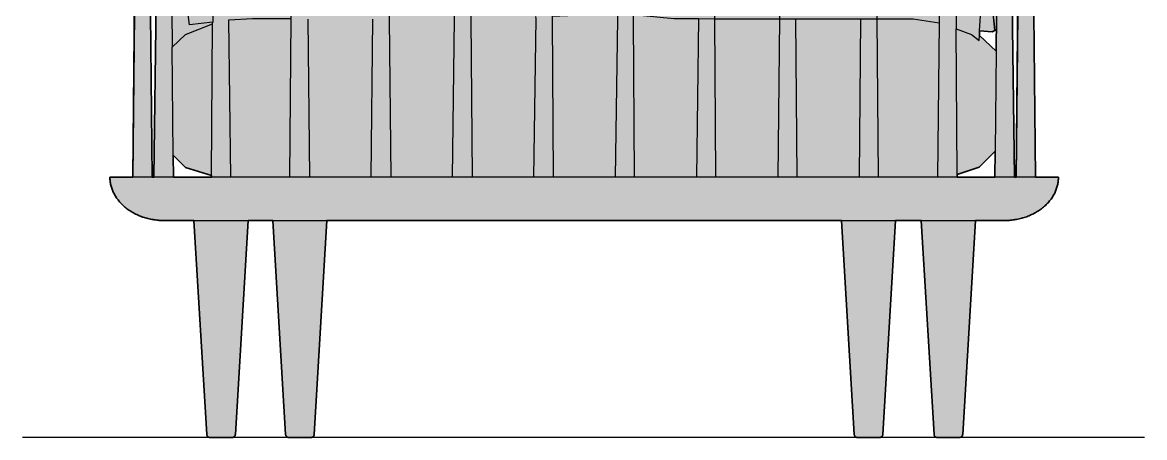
# Model space of a CAD drawing. Header units: millimetres. Extents: x 0 to 2215, y -1124 to 763.
# Drawn here: x 0 to 1032, y -1119 to -738 of the extents above; entities that cross this region are included whole.
import ezdxf

# ---------------------------------------------------------------- set-up
doc = ezdxf.new("R2010")
doc.units = ezdxf.units.MM
doc.layers.add('Blocks', color=7, linetype='Continuous')
doc.layers.add('Blocks$Fill', color=7, linetype='Continuous', true_color=0xffffff)
for name, color, linetype, lineweight, true_color in [('Blocks$Inner', 7, 'Continuous', 25, 0x007f00), ('Blocks$Outline', 7, 'Continuous', 35, 0xff3f3f), ('Groud', 7, 'Continuous', 25, 0x243775)]:
    doc.layers.add(name, color=color, linetype=linetype, lineweight=lineweight, true_color=true_color)

# ---------------------------------------------------------------- blocks, each defined once
blk = doc.blocks.new('Fly SC1 Sofa Back')
at = {"layer": 'Blocks$Fill'}
h = blk.add_hatch(color=256, dxfattribs=at)
h.paths.add_polyline_path([(877.1, 721.1), (876.2, 747.6), (847, 747.6), (816.9, 745.8), (753.5, 728.2), (698.2, 739.4), (617.1, 747.9), (541.3, 740.9), (516.3, 744.1), (460.7, 743.3), (440.5, 739.5), (418.1, 730.6), (396, 739.8), (372.6, 740.2), (334.9, 741.1), (276.6, 747.6), (222.8, 759.9), (162.1, 762.8), (161.2, 734.6), (172.8, 712.3), (176, 668.4), (170.3, 670.2), (150.6, 671.2), (130.6, 670.4), (130.1, 649.4), (134.8, 636.9), (134.5, 636.6), (131, 633.8), (128, 631.2), (125.2, 628.6), (122.6, 626), (120.1, 623.4), (117.9, 620.8), (115.7, 618.2), (113.8, 615.6), (111.9, 613.1), (110.3, 610.6), (108.7, 608.1), (107.3, 605.6), (106, 603.2), (104.9, 600.8), (103.7, 598.3), (102.7, 595.9), (101.8, 593.5), (101, 591), (100.3, 588.6), (99.7, 586.1), (99.2, 583.8), (98.7, 581.7), (98.4, 579.5), (98.2, 577.5), (98, 575.7), (97.9, 573.9), (97.9, 572.4), (97.9, 571.4), (97.9, 570.7), (97.9, 570.7), (97.9, 570.7), (97.9, 570.6), (97.9, 550.7), (98, 549.9), (98, 549.1), (98.2, 548.3), (98.3, 547.6), (98.6, 546.8), (98.8, 546.1), (99.1, 545.4), (99.5, 544.7), (99.9, 544), (100.3, 543.3), (100.8, 542.7), (101.3, 542.1), (101.9, 541.6), (102.5, 541.1), (103.1, 540.6), (103.7, 540.1), (104.4, 539.7), (104.5, 539.7), (101.4, 239.2), (80.5, 239.2), (80.5, 239.2), (80.5, 238.3), (80.5, 237.5), (80.6, 236.6), (80.7, 235.6), (80.8, 234.7), (80.9, 233.8), (81.1, 232.9), (81.3, 232), (81.5, 231), (81.8, 230.1), (82.1, 229.2), (82.4, 228.3), (82.8, 227.3), (83.1, 226.4), (83.5, 225.5), (84, 224.6), (84.5, 223.6), (85, 222.7), (85.5, 221.8), (86.1, 220.9), (86.6, 220), (87.3, 219.1), (87.9, 218.3), (88.6, 217.4), (89.3, 216.6), (90.1, 215.7), (90.8, 214.9), (92.5, 213.3), (93.3, 212.5), (94.2, 211.8), (95.1, 211), (96, 210.3), (96.9, 209.6), (97.9, 208.9), (98.9, 208.3), (99.9, 207.6), (100.9, 207), (102, 206.4), (103, 205.9), (104.1, 205.3), (105.2, 204.8), (106.3, 204.3), (107.4, 203.8), (108.6, 203.4), (109.7, 202.9), (110.8, 202.5), (112, 202.2), (113.1, 201.8), (114.3, 201.5), (115.4, 201.2), (116.6, 200.9), (117.8, 200.7), (118.9, 200.4), (120.1, 200.2), (121.2, 200), (122.4, 199.9), (123.6, 199.7), (124.7, 199.6), (125.8, 199.5), (127, 199.5), (128.1, 199.4), (129.2, 199.4), (130.3, 199.4), (157.7, 199.4), (169.5, 2.7), (169.5, 2.6), (169.5, 2.5), (169.6, 2.4), (169.6, 2.3), (169.6, 2.2), (169.6, 2.1), (169.7, 2), (169.7, 1.9), (169.7, 1.8), (169.8, 1.7), (169.8, 1.6), (169.9, 1.5), (169.9, 1.4), (170, 1.3), (170, 1.2), (170.1, 1.2), (170.2, 1.1), (170.2, 1), (170.3, 0.9), (170.4, 0.9), (170.5, 0.8), (170.5, 0.7), (170.6, 0.6), (170.7, 0.6), (170.8, 0.5), (170.9, 0.5), (170.9, 0.4), (171, 0.4), (171.1, 0.3), (171.2, 0.3), (171.3, 0.2), (171.4, 0.2), (171.5, 0.2), (171.6, 0.1), (171.7, 0.1), (171.8, 0.1), (171.9, 0), (172, 0), (172.1, 0), (172.2, 0), (172.3, 0), (172.4, 0), (172.5, 0), (172.6, 0), (172.7, 0), (182.6, 0), (190.9, 0), (192.5, 0), (192.6, 0), (192.7, 0), (192.8, 0), (192.9, 0), (193, 0), (193.1, 0), (193.2, 0), (193.3, 0), (193.4, 0.1), (193.5, 0.1), (193.6, 0.1), (193.7, 0.2), (193.8, 0.2), (193.9, 0.2), (194, 0.3), (194.1, 0.3), (194.2, 0.4), (194.3, 0.4), (194.4, 0.5), (194.5, 0.5), (194.6, 0.6), (194.6, 0.6), (194.7, 0.7), (194.8, 0.8), (194.9, 0.9), (194.9, 0.9), (195, 1), (195.1, 1.1), (195.1, 1.2), (195.2, 1.2), (195.3, 1.3), (195.3, 1.4), (195.4, 1.5), (195.4, 1.6), (195.5, 1.7), (195.5, 1.8), (195.5, 1.9), (195.6, 2), (195.6, 2.1), (195.6, 2.2), (195.7, 2.3), (195.7, 2.4), (195.7, 2.5), (195.7, 2.6), (195.7, 2.7), (195.7, 2.8), (195.8, 2.9), (207.5, 199.4), (230.2, 199.4), (242, 2.8), (242, 2.7), (242, 2.6), (242, 2.5), (242, 2.4), (242.1, 2.3), (242.1, 2.2), (242.1, 2.1), (242.2, 2), (242.2, 1.9), (242.2, 1.8), (242.3, 1.7), (242.3, 1.6), (242.4, 1.5), (242.4, 1.4), (242.5, 1.3), (242.5, 1.2), (242.6, 1.2), (242.7, 1.1), (242.7, 1), (242.8, 0.9), (242.9, 0.9), (242.9, 0.8), (243, 0.7), (243.1, 0.6), (243.2, 0.6), (243.3, 0.5), (243.4, 0.5), (243.4, 0.4), (243.5, 0.4), (243.6, 0.3), (243.7, 0.3), (243.8, 0.2), (243.9, 0.2), (244, 0.2), (244.1, 0.1), (244.2, 0.1), (244.3, 0.1), (244.4, 0), (244.5, 0), (244.6, 0), (244.7, 0), (244.8, 0), (244.9, 0), (245, 0), (245.1, 0), (245.2, 0), (255.1, 0), (263.4, 0), (265, 0), (265.1, 0), (265.2, 0), (265.3, 0), (265.4, 0), (265.5, 0), (265.6, 0), (265.7, 0), (265.8, 0), (265.9, 0.1), (266, 0.1), (266.1, 0.1), (266.2, 0.2), (266.3, 0.2), (266.4, 0.2), (266.5, 0.3), (266.6, 0.3), (266.7, 0.4), (266.8, 0.4), (266.9, 0.5), (267, 0.5), (267, 0.6), (267.1, 0.6), (267.2, 0.7), (267.3, 0.8), (267.4, 0.9), (267.4, 0.9), (267.5, 1), (267.6, 1.1), (267.6, 1.2), (267.7, 1.2), (267.8, 1.3), (267.8, 1.4), (267.9, 1.5), (267.9, 1.6), (268, 1.7), (268, 1.8), (268, 1.9), (268.1, 2), (268.1, 2.1), (268.1, 2.2), (268.2, 2.3), (268.2, 2.4), (268.2, 2.5), (268.2, 2.6), (268.2, 2.7), (268.2, 2.8), (280, 199.4), (753, 199.4), (764.8, 2.7), (764.8, 2.6), (764.8, 2.5), (764.8, 2.4), (764.9, 2.3), (764.9, 2.2), (764.9, 2.1), (764.9, 2), (765, 1.9), (765, 1.8), (765.1, 1.7), (765.1, 1.6), (765.2, 1.5), (765.2, 1.4), (765.3, 1.3), (765.3, 1.2), (765.4, 1.2), (765.5, 1.1), (765.5, 1), (765.6, 0.9), (765.7, 0.9), (765.7, 0.8), (765.8, 0.7), (765.9, 0.6), (766, 0.6), (766.1, 0.5), (766.1, 0.5), (766.2, 0.4), (766.3, 0.4), (766.4, 0.3), (766.5, 0.3), (766.6, 0.2), (766.7, 0.2), (766.8, 0.2), (766.9, 0.1), (767, 0.1), (767.1, 0.1), (767.2, 0), (767.3, 0), (767.4, 0), (767.5, 0), (767.6, 0), (767.7, 0), (767.8, 0), (767.9, 0), (768, 0), (777.9, 0), (786.2, 0), (787.8, 0), (787.9, 0), (788, 0), (788.1, 0), (788.2, 0), (788.3, 0), (788.4, 0), (788.5, 0), (788.6, 0), (788.7, 0.1), (788.8, 0.1), (788.9, 0.1), (789, 0.2), (789.1, 0.2), (789.2, 0.2), (789.3, 0.3), (789.4, 0.3), (789.5, 0.4), (789.6, 0.4), (789.7, 0.5), (789.8, 0.5), (789.8, 0.6), (789.9, 0.6), (790, 0.7), (790.1, 0.8), (790.2, 0.9), (790.2, 0.9), (790.3, 1), (790.4, 1.1), (790.4, 1.2), (790.5, 1.2), (790.5, 1.3), (790.6, 1.4), (790.7, 1.5), (790.7, 1.6), (790.7, 1.7), (790.8, 1.8), (790.8, 1.9), (790.9, 2), (790.9, 2.1), (790.9, 2.2), (791, 2.3), (791, 2.4), (791, 2.5), (791, 2.6), (791, 2.7), (791, 2.8), (802.8, 199.4), (826.4, 199.4), (838.2, 2.7), (838.2, 2.6), (838.2, 2.5), (838.3, 2.4), (838.3, 2.3), (838.3, 2.2), (838.3, 2.1), (838.4, 2), (838.4, 1.9), (838.4, 1.8), (838.5, 1.7), (838.5, 1.6), (838.6, 1.5), (838.6, 1.4), (838.7, 1.3), (838.7, 1.2), (838.8, 1.2), (838.9, 1.1), (838.9, 1), (839, 0.9), (839.1, 0.9), (839.2, 0.8), (839.2, 0.7), (839.3, 0.6), (839.4, 0.6), (839.5, 0.5), (839.6, 0.5), (839.6, 0.4), (839.7, 0.4), (839.8, 0.3), (839.9, 0.3), (840, 0.2), (840.1, 0.2), (840.2, 0.2), (840.3, 0.1), (840.4, 0.1), (840.5, 0.1), (840.6, 0), (840.7, 0), (840.8, 0), (840.9, 0), (841, 0), (841.1, 0), (841.2, 0), (841.3, 0), (841.4, 0), (843.1, 0), (859.6, 0), (861.2, 0), (861.3, 0), (861.4, 0), (861.5, 0), (861.6, 0), (861.7, 0), (861.8, 0), (861.9, 0), (862, 0), (862.1, 0.1), (862.2, 0.1), (862.3, 0.1), (862.4, 0.2), (862.5, 0.2), (862.6, 0.2), (862.7, 0.3), (862.8, 0.3), (862.9, 0.4), (863, 0.4), (863.1, 0.5), (863.2, 0.5), (863.3, 0.6), (863.3, 0.6), (863.4, 0.7), (863.5, 0.8), (863.6, 0.9), (863.6, 0.9), (863.7, 1), (863.8, 1.1), (863.8, 1.2), (863.9, 1.2), (864, 1.3), (864, 1.4), (864.1, 1.5), (864.1, 1.6), (864.2, 1.7), (864.2, 1.8), (864.2, 1.9), (864.3, 2), (864.3, 2.1), (864.3, 2.2), (864.4, 2.3), (864.4, 2.4), (864.4, 2.5), (864.4, 2.6), (864.4, 2.7), (864.4, 2.8), (864.5, 2.9), (876.2, 199.4), (904.9, 199.4), (906.1, 199.5), (907.2, 199.5), (908.3, 199.6), (909.5, 199.7), (910.6, 199.9), (911.8, 200), (912.9, 200.2), (914.1, 200.4), (915.3, 200.7), (916.4, 200.9), (917.6, 201.2), (918.8, 201.5), (919.9, 201.8), (921.1, 202.2), (922.2, 202.5), (923.4, 202.9), (924.5, 203.4), (925.6, 203.8), (926.7, 204.3), (927.8, 204.8), (928.9, 205.3), (930, 205.9), (931.1, 206.4), (932.1, 207), (933.1, 207.6), (934.1, 208.3), (935.1, 208.9), (936.1, 209.6), (937, 210.3), (938, 211), (938.9, 211.8), (939.7, 212.5), (940.6, 213.3), (941.4, 214.1), (942.2, 214.9), (943, 215.7), (943.7, 216.6), (944.4, 217.4), (945.1, 218.3), (945.8, 219.1), (946.4, 220), (947, 220.9), (947.5, 221.8), (948.1, 222.7), (948.6, 223.6), (949.1, 224.6), (949.5, 225.5), (949.9, 226.4), (950.3, 227.3), (950.6, 228.3), (950.9, 229.2), (951.2, 230.1), (951.5, 231), (951.7, 232), (951.9, 232.9), (952.1, 233.8), (952.2, 234.7), (952.4, 235.6), (952.4, 236.6), (952.5, 237.5), (952.5, 238.3), (952.6, 239.2), (931.6, 239.2), (928.5, 539.7), (928.6, 539.7), (929.3, 540.1), (930, 540.6), (930.6, 541.1), (931.2, 541.6), (931.7, 542.1), (932.2, 542.7), (932.7, 543.3), (933.1, 544), (933.5, 544.7), (933.9, 545.4), (934.2, 546.1), (934.5, 546.8), (934.7, 547.6), (934.9, 548.3), (935, 549.1), (935.1, 549.9), (935.1, 550.7), (935.1, 570.6), (935.1, 571), (935.1, 571.7), (935.1, 572.9), (935.1, 574.4), (935, 576.1), (934.8, 577.8), (934.6, 580), (934.2, 582.1), (933.8, 584.3), (933.2, 586.7), (932.6, 589.1), (931.9, 591.4), (931.1, 593.9), (930.2, 596.3), (929.1, 598.7), (928, 601.3), (926.7, 603.9), (925.4, 606.3), (923.9, 608.8), (922.3, 611.3), (920.6, 613.8), (918.8, 616.3), (916.7, 618.9), (914.6, 621.5), (912.2, 624.1), (909.7, 626.7), (907.1, 629.3), (904.2, 631.9), (901.2, 634.5), (897.9, 637.1), (894.5, 639.7), (890.9, 642.2), (886.6, 644.9), (882.2, 647.6), (877.5, 650.2), (872, 653), (866.3, 655.7), (860.2, 658.4), (857.7, 659.4), (866.2, 696.6), (873.6, 713.9), (876.1, 719.4), (876.5, 720.2), (876.8, 720.8), (876.9, 720.9), (877, 721), (877, 721), (877, 721.1), (877, 721.1), (877, 721.1), (877.1, 721.1), (877.1, 721.1), (877.1, 721.1), (877.1, 721.1), (877.1, 721.1), (877.1, 721.1), (877.1, 721.1), (877.1, 721.1), (877.1, 721.1), (877.1, 721.1), (877.1, 721.1), (877.1, 721.1), (877.1, 721.1), (877.1, 721.1), (877.1, 721.1), (877.1, 721.1), (877.1, 721.1), (877.1, 721.1), (877.1, 721.1), (877.1, 721.1), (877.1, 721.1), (877.1, 721.1), (877.1, 721.1), (877.1, 721.1), (877.1, 721.1), (877.1, 721.1), (877.1, 721.1), (877.1, 721.1), (877.1, 721.1), (877.1, 721.1), (877.1, 721.1), (877.1, 721.1), (877.1, 721.1), (877.1, 721.1), (877.1, 721.1), (877.1, 721.1), (877.1, 721.1), (877.1, 721.1), (877.1, 721.1), (877.1, 721.1), (877.1, 721.1), (877.1, 721.1), (877.1, 721.1), (877.1, 721.1), (877.1, 721.1), (877.1, 721.1), (877.1, 721.1), (877.1, 721.1), (877.1, 721.1), (877.1, 721.1), (877.1, 721.1), (877.1, 721.1), (877.1, 721.1), (877.1, 721.1)], flags=0)
h.paths.add_polyline_path([(894.2, 239.2), (859.3, 239.2), (859.5, 241.6), (879.7, 248.4), (894.4, 263.2)], flags=0)
h.paths.add_polyline_path([(910.2, 550.7), (910.2, 550.7), (910.2, 550.7), (910.2, 549.9), (910.3, 549.1), (910.4, 548.3), (910.6, 547.6), (910.8, 546.8), (911, 546.1), (911.4, 545.4), (911.7, 544.7), (912.1, 544), (912.6, 543.3), (913, 542.7), (913.5, 542.1), (914.1, 541.6), (914.7, 541.1), (915.3, 540.6), (916, 540.1), (916.6, 539.7), (916.7, 539.7), (913.7, 239.2), (912.2, 239.2), (908, 560.6), (908.5, 559.2), (909, 557.6), (909.3, 556.3), (909.6, 555.1), (909.8, 554), (910, 553), (910.1, 552.1), (910.1, 551.4), (910.2, 551), (910.2, 550.8), (910.2, 550.7), (910.2, 550.7), (910.2, 550.7)], flags=0)
h.paths.add_polyline_path([(857.3, 530), (856.1, 609.7), (861.5, 607.1), (866.2, 604.5), (870.3, 602.1), (874.1, 599.7), (877.6, 597.3), (881, 594.9), (883.8, 592.7), (886.4, 590.5), (888.8, 588.4), (891.1, 586.2), (893.2, 584), (895.1, 581.9), (896.9, 579.8), (897.3, 579.4), (897.4, 579.2), (895.2, 355), (880.1, 369.5), (880, 373.6), (891.7, 372.7), (894.1, 374), (892.3, 392.5), (888.5, 406.4), (875.7, 435.2), (863.8, 498.8), (858.5, 527.1)], flags=0)
h.paths.add_polyline_path([(116.3, 539.7), (116.4, 539.7), (117.1, 540.1), (117.7, 540.6), (118.3, 541.1), (118.9, 541.6), (119.5, 542.1), (120, 542.7), (120.5, 543.3), (120.9, 544), (121.3, 544.7), (121.7, 545.4), (122, 546.1), (122.3, 546.8), (122.5, 547.6), (122.6, 548.3), (122.8, 549.1), (122.8, 549.9), (122.9, 550.7), (122.9, 550.7), (122.9, 550.7), (122.9, 550.7), (122.9, 550.7), (122.9, 551.1), (122.9, 551.6), (123, 552.3), (123.1, 553.4), (123.3, 554.5), (123.6, 555.7), (123.9, 557.1), (124.3, 558.5), (124.8, 560), (124.9, 560.4), (125, 560.6), (120.9, 239.2), (119.4, 239.2)], flags=0)
h.paths.add_polyline_path([(140.5, 584.7), (140.8, 583), (148.8, 565.2), (145.7, 553.2), (146.4, 514.9), (141.8, 439.2), (137.2, 425.8), (135.7, 579.3), (135.9, 579.6), (136.1, 579.8), (137.9, 581.9), (139.8, 584), (140.2, 584.5)], flags=0)
h.paths.add_polyline_path([(138.5, 259.5), (149.8, 248.2), (173.9, 240.9), (173.7, 239.2), (138.8, 239.2)], flags=0)
at = {"layer": 'Blocks$Inner'}
for p, q in [((845.2, 614.5), (843, 381)), ((101.4, 239.2), (104.5, 539.7)), ((119.4, 239.2), (116.3, 539.7)), ((913.7, 239.2), (916.7, 539.7)), ((931.6, 239.2), (928.5, 539.7)), ((245.9, 239.2), (247, 385)), ((262.3, 384.5), (263.9, 239.2)), ((173.9, 240.9), (174.8, 380.1)), ((859.5, 241.6), (858.6, 375.6)), ((138.8, 239.2), (138.5, 259.5)), ((894.2, 239.2), (894.4, 263.2))]:
    blk.add_line(p, q, dxfattribs=at)
for points in [[(320.7, 239.2), (322.3, 384.5)], [(712.3, 239.2), (711.2, 384.8)], [(621.6, 384.9), (619.7, 239.2)], [(191.7, 239.2), (189.9, 383.7), (211.6, 385), (247, 385), (248.9, 630.7)], [(335.6, 637.9), (337.1, 384.8), (338.6, 239.2)], [(395.4, 239.2), (397.4, 384.7), (398.4, 637.9)], [(410.4, 637.9), (412.2, 384.8), (413.4, 239.2)], [(485.1, 637.9), (487.1, 387.1), (516, 388.3), (530.3, 394.4), (541.3, 396.8), (547.3, 395.1), (547, 384.7), (544.9, 239.2)], [(559.9, 637.9), (561.8, 390), (567.8, 388.1), (598.9, 384.9), (621.6, 384.9), (636.6, 384.8), (696.2, 384.8), (711.2, 384.8), (770.4, 384.8), (786, 384.8), (819, 384.7), (843, 381), (841.4, 239.2)], [(637.6, 239.2), (636.6, 384.8), (634.6, 637.9)], [(697.4, 637.9), (696.2, 384.8), (694.4, 239.2)], [(770.4, 384.8), (769.2, 239.2)], [(787.1, 239.2), (786, 384.8), (784.1, 630.7)], [(175.6, 471.1), (175, 381.6), (153.6, 379.3), (150.7, 400.8), (160.1, 419.1), (171.5, 453.7), (175.6, 471.1), (176.9, 609.7)], [(856.1, 609.7), (857.3, 530), (858.5, 527.1), (863.8, 498.8), (875.7, 435.2), (888.5, 406.4), (892.3, 392.5), (894.1, 374), (891.7, 372.7), (880, 373.6), (881.2, 392.2), (876.7, 412.2), (859.7, 450.7), (857.8, 472), (857.3, 530)], [(120.9, 239.2), (125, 560.6), (124.2, 585.1), (124.8, 586.8), (125.5, 588), (126.8, 589.1), (128.3, 589.8), (130.1, 590.3), (131.8, 590.7), (133.9, 590.5), (135.3, 589.7), (135.7, 579.3), (137.2, 425.8), (137.6, 358.6)], [(895.2, 355), (897.4, 579.2), (897.6, 585), (898.6, 585.8), (900.1, 586.4), (902, 586.2), (904, 585.4), (905.7, 584.5), (907.2, 583.8), (908.4, 582.8), (908, 560.6), (912.2, 239.2)], [(857.8, 472), (858.6, 375.6), (872.7, 370.2), (879.8, 364.8), (880.1, 369.5), (880, 373.6)], [(470.2, 239.2), (472.2, 384.8), (472, 386.9)], [(487.1, 387.1), (487.1, 384.8), (488.1, 239.2)], [(562.9, 239.2), (561.8, 385), (561.8, 390)], [(173.7, 239.2), (173.9, 240.9), (149.8, 248.2), (138.5, 259.5), (137.6, 358.6), (149.9, 370.4), (174.8, 380.1), (175, 381.6)], [(880.1, 369.5), (895.2, 355), (894.4, 263.2), (879.7, 248.4), (859.5, 241.6), (859.3, 239.2)], [(516.5, 239.2), (80.5, 239.2), (80.5, 238.3), (80.5, 237.5), (80.6, 236.6), (80.7, 235.6), (80.8, 234.7), (80.9, 233.8), (81.1, 232.9), (81.3, 232), (81.5, 231), (81.8, 230.1), (82.1, 229.2), (82.4, 228.3), (82.8, 227.3), (83.1, 226.4), (83.5, 225.5), (84, 224.6), (84.5, 223.6), (85, 222.7), (85.5, 221.8), (86.1, 220.9), (86.6, 220), (87.3, 219.1), (87.9, 218.3), (88.6, 217.4), (89.3, 216.6), (90.1, 215.7), (90.8, 214.9), (91.6, 214.1), (92.5, 213.3), (93.3, 212.5), (94.2, 211.8), (95.1, 211), (96, 210.3), (96.9, 209.6), (97.9, 208.9), (98.9, 208.3), (99.9, 207.6), (100.9, 207), (102, 206.4), (103, 205.9), (104.1, 205.3), (105.2, 204.8), (106.3, 204.3), (107.4, 203.8), (108.6, 203.4), (109.7, 202.9), (110.8, 202.5), (112, 202.2), (113.1, 201.8), (114.3, 201.5), (115.4, 201.2), (116.6, 200.9), (117.8, 200.7), (118.9, 200.4), (120.1, 200.2), (121.2, 200), (122.4, 199.9), (123.6, 199.7), (124.7, 199.6), (125.8, 199.5), (127, 199.5), (128.1, 199.4), (129.2, 199.4), (130.3, 199.4), (516.5, 199.4), (902.7, 199.4), (903.8, 199.4), (904.9, 199.4), (906.1, 199.5), (907.2, 199.5), (908.3, 199.6), (909.5, 199.7), (910.6, 199.9), (911.8, 200), (912.9, 200.2), (914.1, 200.4), (915.3, 200.7), (916.4, 200.9), (917.6, 201.2), (918.8, 201.5), (919.9, 201.8), (921.1, 202.2), (922.2, 202.5), (923.4, 202.9), (924.5, 203.4), (925.6, 203.8), (926.7, 204.3), (927.8, 204.8), (928.9, 205.3), (930, 205.9), (931.1, 206.4), (932.1, 207), (933.1, 207.6), (934.1, 208.3), (935.1, 208.9), (936.1, 209.6), (937, 210.3), (938, 211), (938.9, 211.8), (939.7, 212.5), (940.6, 213.3), (941.4, 214.1), (942.2, 214.9), (943, 215.7), (943.7, 216.6), (944.4, 217.4), (945.1, 218.3), (945.8, 219.1), (946.4, 220), (947, 220.9), (947.5, 221.8), (948.1, 222.7), (948.6, 223.6), (949.1, 224.6), (949.5, 225.5), (949.9, 226.4), (950.3, 227.3), (950.6, 228.3), (950.9, 229.2), (951.2, 230.1), (951.5, 231), (951.7, 232), (951.9, 232.9), (952.1, 233.8), (952.2, 234.7), (952.4, 235.6), (952.4, 236.6), (952.5, 237.5), (952.5, 238.3), (952.6, 239.2), (516.5, 239.2), (80.5, 239.2)], [(157.7, 199.4), (169.5, 2.9), (169.5, 2.8), (169.5, 2.7), (169.5, 2.6), (169.5, 2.5), (169.6, 2.4), (169.6, 2.3), (169.6, 2.2), (169.6, 2.1), (169.7, 2), (169.7, 1.9), (169.7, 1.8), (169.8, 1.7), (169.8, 1.6), (169.9, 1.5), (169.9, 1.4), (170, 1.3), (170, 1.2), (170.1, 1.2), (170.2, 1.1), (170.2, 1), (170.3, 0.9), (170.4, 0.9), (170.5, 0.8), (170.5, 0.7), (170.6, 0.6), (170.7, 0.6), (170.8, 0.5), (170.9, 0.5), (170.9, 0.4), (171, 0.4), (171.1, 0.3), (171.2, 0.3), (171.3, 0.2), (171.4, 0.2), (171.5, 0.2), (171.6, 0.1), (171.7, 0.1), (171.8, 0.1), (171.9, 0), (172, 0), (172.1, 0), (172.2, 0), (172.3, 0), (172.4, 0), (172.5, 0), (172.6, 0), (172.7, 0), (182.6, 0), (190.9, 0)], [(174.4, 0), (182.6, 0), (192.5, 0), (192.6, 0), (192.7, 0), (192.8, 0), (192.9, 0), (193, 0), (193.1, 0), (193.2, 0), (193.3, 0), (193.4, 0.1), (193.5, 0.1), (193.6, 0.1), (193.7, 0.2), (193.8, 0.2), (193.9, 0.2), (194, 0.3), (194.1, 0.3), (194.2, 0.4), (194.3, 0.4), (194.4, 0.5), (194.5, 0.5), (194.6, 0.6), (194.6, 0.6), (194.7, 0.7), (194.8, 0.8), (194.9, 0.9), (194.9, 0.9), (195, 1), (195.1, 1.1), (195.1, 1.2), (195.2, 1.2), (195.3, 1.3), (195.3, 1.4), (195.4, 1.5), (195.4, 1.6), (195.5, 1.7), (195.5, 1.8), (195.5, 1.9), (195.6, 2), (195.6, 2.1), (195.6, 2.2), (195.7, 2.3), (195.7, 2.4), (195.7, 2.5), (195.7, 2.6), (195.7, 2.7), (195.7, 2.8), (195.8, 2.9), (207.5, 199.4)], [(230.2, 199.4), (242, 2.9), (242, 2.8), (242, 2.7), (242, 2.6), (242, 2.5), (242, 2.4), (242.1, 2.3), (242.1, 2.2), (242.1, 2.1), (242.2, 2), (242.2, 1.9), (242.2, 1.8), (242.3, 1.7), (242.3, 1.6), (242.4, 1.5), (242.4, 1.4), (242.5, 1.3), (242.5, 1.2), (242.6, 1.2), (242.7, 1.1), (242.7, 1), (242.8, 0.9), (242.9, 0.9), (242.9, 0.8), (243, 0.7), (243.1, 0.6), (243.2, 0.6), (243.3, 0.5), (243.4, 0.5), (243.4, 0.4), (243.5, 0.4), (243.6, 0.3), (243.7, 0.3), (243.8, 0.2), (243.9, 0.2), (244, 0.2), (244.1, 0.1), (244.2, 0.1), (244.3, 0.1), (244.4, 0), (244.5, 0), (244.6, 0), (244.7, 0), (244.8, 0), (244.9, 0), (245, 0), (245.1, 0), (245.2, 0), (255.1, 0), (263.4, 0)], [(246.9, 0), (255.1, 0), (265, 0), (265.1, 0), (265.2, 0), (265.3, 0), (265.4, 0), (265.5, 0), (265.6, 0), (265.7, 0), (265.8, 0), (265.9, 0.1), (266, 0.1), (266.1, 0.1), (266.2, 0.2), (266.3, 0.2), (266.4, 0.2), (266.5, 0.3), (266.6, 0.3), (266.7, 0.4), (266.8, 0.4), (266.9, 0.5), (267, 0.5), (267, 0.6), (267.1, 0.6), (267.2, 0.7), (267.3, 0.8), (267.4, 0.9), (267.4, 0.9), (267.5, 1), (267.6, 1.1), (267.6, 1.2), (267.7, 1.2), (267.8, 1.3), (267.8, 1.4), (267.9, 1.5), (267.9, 1.6), (268, 1.7), (268, 1.8), (268, 1.9), (268.1, 2), (268.1, 2.1), (268.1, 2.2), (268.2, 2.3), (268.2, 2.4), (268.2, 2.5), (268.2, 2.6), (268.2, 2.7), (268.2, 2.8), (268.2, 2.9), (280, 199.4)], [(753, 199.4), (764.8, 2.9), (764.8, 2.8), (764.8, 2.7), (764.8, 2.6), (764.8, 2.5), (764.8, 2.4), (764.9, 2.3), (764.9, 2.2), (764.9, 2.1), (764.9, 2), (765, 1.9), (765, 1.8), (765.1, 1.7), (765.1, 1.6), (765.2, 1.5), (765.2, 1.4), (765.3, 1.3), (765.3, 1.2), (765.4, 1.2), (765.5, 1.1), (765.5, 1), (765.6, 0.9), (765.7, 0.9), (765.7, 0.8), (765.8, 0.7), (765.9, 0.6), (766, 0.6), (766.1, 0.5), (766.1, 0.5), (766.2, 0.4), (766.3, 0.4), (766.4, 0.3), (766.5, 0.3), (766.6, 0.2), (766.7, 0.2), (766.8, 0.2), (766.9, 0.1), (767, 0.1), (767.1, 0.1), (767.2, 0), (767.3, 0), (767.4, 0), (767.5, 0), (767.6, 0), (767.7, 0), (767.8, 0), (767.9, 0), (768, 0), (777.9, 0), (786.2, 0)], [(769.6, 0), (777.9, 0), (787.8, 0), (787.9, 0), (788, 0), (788.1, 0), (788.2, 0), (788.3, 0), (788.4, 0), (788.5, 0), (788.6, 0), (788.7, 0.1), (788.8, 0.1), (788.9, 0.1), (789, 0.2), (789.1, 0.2), (789.2, 0.2), (789.3, 0.3), (789.4, 0.3), (789.5, 0.4), (789.6, 0.4), (789.7, 0.5), (789.8, 0.5), (789.8, 0.6), (789.9, 0.6), (790, 0.7), (790.1, 0.8), (790.2, 0.9), (790.2, 0.9), (790.3, 1), (790.4, 1.1), (790.4, 1.2), (790.5, 1.2), (790.5, 1.3), (790.6, 1.4), (790.7, 1.5), (790.7, 1.6), (790.7, 1.7), (790.8, 1.8), (790.8, 1.9), (790.9, 2), (790.9, 2.1), (790.9, 2.2), (791, 2.3), (791, 2.4), (791, 2.5), (791, 2.6), (791, 2.7), (791, 2.8), (791, 2.9), (802.8, 199.4)], [(826.4, 199.4), (838.2, 2.9), (838.2, 2.8), (838.2, 2.7), (838.2, 2.6), (838.2, 2.5), (838.3, 2.4), (838.3, 2.3), (838.3, 2.2), (838.3, 2.1), (838.4, 2), (838.4, 1.9), (838.4, 1.8), (838.5, 1.7), (838.5, 1.6), (838.6, 1.5), (838.6, 1.4), (838.7, 1.3), (838.7, 1.2), (838.8, 1.2), (838.9, 1.1), (838.9, 1), (839, 0.9), (839.1, 0.9), (839.2, 0.8), (839.2, 0.7), (839.3, 0.6), (839.4, 0.6), (839.5, 0.5), (839.6, 0.5), (839.6, 0.4), (839.7, 0.4), (839.8, 0.3), (839.9, 0.3), (840, 0.2), (840.1, 0.2), (840.2, 0.2), (840.3, 0.1), (840.4, 0.1), (840.5, 0.1), (840.6, 0), (840.7, 0), (840.8, 0), (840.9, 0), (841, 0), (841.1, 0), (841.2, 0), (841.3, 0), (841.4, 0), (851.3, 0), (861.2, 0), (861.3, 0), (861.4, 0), (861.5, 0), (861.6, 0), (861.7, 0), (861.8, 0), (861.9, 0), (862, 0), (862.1, 0.1), (862.2, 0.1), (862.3, 0.1), (862.4, 0.2), (862.5, 0.2), (862.6, 0.2), (862.7, 0.3), (862.8, 0.3), (862.9, 0.4), (863, 0.4), (863.1, 0.5), (863.2, 0.5), (863.3, 0.6), (863.3, 0.6), (863.4, 0.7), (863.5, 0.8), (863.6, 0.9), (863.6, 0.9), (863.7, 1), (863.8, 1.1), (863.8, 1.2), (863.9, 1.2), (864, 1.3), (864, 1.4), (864.1, 1.5), (864.1, 1.6), (864.2, 1.7), (864.2, 1.8), (864.2, 1.9), (864.3, 2), (864.3, 2.1), (864.3, 2.2), (864.4, 2.3), (864.4, 2.4), (864.4, 2.5), (864.4, 2.6), (864.4, 2.7), (864.4, 2.8), (864.5, 2.9), (876.2, 199.4)], [(859.6, 0), (851.3, 0), (843.1, 0)]]:
    blk.add_lwpolyline(points, dxfattribs=at)
at = {"layer": 'Blocks$Outline'}
for points in [[(897.4, 579.2), (895.2, 355)], [(125, 560.6), (120.9, 239.2)], [(912.2, 239.2), (908, 560.6)], [(104.5, 539.7), (101.4, 239.2)], [(119.4, 239.2), (116.3, 539.7)], [(916.7, 539.7), (913.7, 239.2)], [(931.6, 239.2), (928.5, 539.7)], [(880.1, 369.5), (880, 373.6), (891.7, 372.7), (894.1, 374), (892.3, 392.5), (888.5, 406.4), (875.7, 435.2), (863.8, 498.8), (858.5, 527.1), (857.3, 530)], [(895.2, 355), (880.1, 369.5)], [(138.5, 259.5), (149.8, 248.2), (173.9, 240.9)], [(138.8, 239.2), (138.5, 259.5)], [(859.5, 241.6), (879.7, 248.4), (894.4, 263.2)], [(894.4, 263.2), (894.2, 239.2)], [(101.4, 239.2), (80.5, 239.2)], [(80.5, 239.2), (80.5, 239.2), (80.5, 238.3), (80.5, 237.5), (80.6, 236.6), (80.7, 235.6), (80.8, 234.7), (80.9, 233.8), (81.1, 232.9), (81.3, 232), (81.5, 231), (81.8, 230.1), (82.1, 229.2), (82.4, 228.3), (82.8, 227.3), (83.1, 226.4), (83.5, 225.5), (84, 224.6), (84.5, 223.6), (85, 222.7), (85.5, 221.8), (86.1, 220.9), (86.6, 220), (87.3, 219.1), (87.9, 218.3), (88.6, 217.4), (89.3, 216.6), (90.1, 215.7), (90.8, 214.9)], [(120.9, 239.2), (119.4, 239.2)], [(173.7, 239.2), (138.8, 239.2)], [(173.9, 240.9), (173.7, 239.2)], [(859.3, 239.2), (859.5, 241.6)], [(894.2, 239.2), (859.3, 239.2)], [(876.2, 199.4), (902.7, 199.4), (903.8, 199.4), (904.9, 199.4), (906.1, 199.5), (907.2, 199.5), (908.3, 199.6), (909.5, 199.7), (910.6, 199.9), (911.8, 200), (912.9, 200.2), (914.1, 200.4), (915.3, 200.7), (916.4, 200.9), (917.6, 201.2), (918.8, 201.5), (919.9, 201.8), (921.1, 202.2), (922.2, 202.5), (923.4, 202.9), (924.5, 203.4), (925.6, 203.8), (926.7, 204.3), (927.8, 204.8), (928.9, 205.3), (930, 205.9), (931.1, 206.4), (932.1, 207), (933.1, 207.6), (934.1, 208.3), (935.1, 208.9), (936.1, 209.6), (937, 210.3), (938, 211), (938.9, 211.8), (939.7, 212.5), (940.6, 213.3), (941.4, 214.1), (942.2, 214.9), (943, 215.7), (943.7, 216.6), (944.4, 217.4), (945.1, 218.3), (945.8, 219.1), (946.4, 220), (947, 220.9), (947.5, 221.8), (948.1, 222.7), (948.6, 223.6), (949.1, 224.6), (949.5, 225.5), (949.9, 226.4), (950.3, 227.3), (950.6, 228.3), (950.9, 229.2), (951.2, 230.1), (951.5, 231), (951.7, 232), (951.9, 232.9), (952.1, 233.8), (952.2, 234.7), (952.4, 235.6), (952.4, 236.6), (952.5, 237.5), (952.5, 238.3), (952.6, 239.2), (931.6, 239.2)], [(913.7, 239.2), (912.2, 239.2)], [(90.8, 214.9), (91.6, 214.1), (92.5, 213.3), (93.3, 212.5), (94.2, 211.8), (95.1, 211), (96, 210.3), (96.9, 209.6), (97.9, 208.9), (98.9, 208.3), (99.9, 207.6), (100.9, 207), (102, 206.4), (103, 205.9), (104.1, 205.3), (105.2, 204.8), (106.3, 204.3), (107.4, 203.8), (108.6, 203.4), (109.7, 202.9), (110.8, 202.5), (112, 202.2), (113.1, 201.8), (114.3, 201.5), (115.4, 201.2), (116.6, 200.9), (117.8, 200.7), (118.9, 200.4), (120.1, 200.2), (121.2, 200), (122.4, 199.9), (123.6, 199.7), (124.7, 199.6), (125.8, 199.5), (127, 199.5), (128.1, 199.4), (129.2, 199.4), (130.3, 199.4)], [(130.3, 199.4), (157.7, 199.4)], [(157.7, 199.4), (169.5, 2.9), (169.5, 2.8), (169.5, 2.7), (169.5, 2.6), (169.5, 2.5), (169.6, 2.4), (169.6, 2.3), (169.6, 2.2), (169.6, 2.1), (169.7, 2), (169.7, 1.9), (169.7, 1.8), (169.8, 1.7), (169.8, 1.6), (169.9, 1.5), (169.9, 1.4), (170, 1.3), (170, 1.2), (170.1, 1.2), (170.2, 1.1), (170.2, 1), (170.3, 0.9), (170.4, 0.9), (170.5, 0.8), (170.5, 0.7), (170.6, 0.6), (170.7, 0.6), (170.8, 0.5), (170.9, 0.5), (170.9, 0.4), (171, 0.4), (171.1, 0.3), (171.2, 0.3), (171.3, 0.2), (171.4, 0.2), (171.5, 0.2), (171.6, 0.1), (171.7, 0.1), (171.8, 0.1), (171.9, 0), (172, 0), (172.1, 0), (172.2, 0), (172.3, 0), (172.4, 0), (172.5, 0), (172.6, 0), (172.7, 0), (182.6, 0)], [(190.9, 0), (192.5, 0), (192.6, 0), (192.7, 0), (192.8, 0), (192.9, 0), (193, 0), (193.1, 0), (193.2, 0), (193.3, 0), (193.4, 0.1), (193.5, 0.1), (193.6, 0.1), (193.7, 0.2), (193.8, 0.2), (193.9, 0.2), (194, 0.3), (194.1, 0.3), (194.2, 0.4), (194.3, 0.4), (194.4, 0.5), (194.5, 0.5), (194.6, 0.6), (194.6, 0.6), (194.7, 0.7), (194.8, 0.8), (194.9, 0.9), (194.9, 0.9), (195, 1), (195.1, 1.1), (195.1, 1.2), (195.2, 1.2), (195.3, 1.3), (195.3, 1.4), (195.4, 1.5), (195.4, 1.6), (195.5, 1.7), (195.5, 1.8), (195.5, 1.9), (195.6, 2), (195.6, 2.1), (195.6, 2.2), (195.7, 2.3), (195.7, 2.4), (195.7, 2.5), (195.7, 2.6), (195.7, 2.7), (195.7, 2.8), (195.8, 2.9), (207.5, 199.4)], [(207.5, 199.4), (230.2, 199.4)], [(230.2, 199.4), (242, 2.9), (242, 2.8), (242, 2.7), (242, 2.6), (242, 2.5), (242, 2.4), (242.1, 2.3), (242.1, 2.2), (242.1, 2.1), (242.2, 2), (242.2, 1.9), (242.2, 1.8), (242.3, 1.7), (242.3, 1.6), (242.4, 1.5), (242.4, 1.4), (242.5, 1.3), (242.5, 1.2), (242.6, 1.2), (242.7, 1.1), (242.7, 1), (242.8, 0.9), (242.9, 0.9), (242.9, 0.8), (243, 0.7), (243.1, 0.6), (243.2, 0.6), (243.3, 0.5), (243.4, 0.5), (243.4, 0.4), (243.5, 0.4), (243.6, 0.3), (243.7, 0.3), (243.8, 0.2), (243.9, 0.2), (244, 0.2), (244.1, 0.1), (244.2, 0.1), (244.3, 0.1), (244.4, 0), (244.5, 0), (244.6, 0), (244.7, 0), (244.8, 0), (244.9, 0), (245, 0), (245.1, 0), (245.2, 0), (255.1, 0)], [(263.4, 0), (265, 0), (265.1, 0), (265.2, 0), (265.3, 0), (265.4, 0), (265.5, 0), (265.6, 0), (265.7, 0), (265.8, 0), (265.9, 0.1), (266, 0.1), (266.1, 0.1), (266.2, 0.2), (266.3, 0.2), (266.4, 0.2), (266.5, 0.3), (266.6, 0.3), (266.7, 0.4), (266.8, 0.4), (266.9, 0.5), (267, 0.5), (267, 0.6), (267.1, 0.6), (267.2, 0.7), (267.3, 0.8), (267.4, 0.9), (267.4, 0.9), (267.5, 1), (267.6, 1.1), (267.6, 1.2), (267.7, 1.2), (267.8, 1.3), (267.8, 1.4), (267.9, 1.5), (267.9, 1.6), (268, 1.7), (268, 1.8), (268, 1.9), (268.1, 2), (268.1, 2.1), (268.1, 2.2), (268.2, 2.3), (268.2, 2.4), (268.2, 2.5), (268.2, 2.6), (268.2, 2.7), (268.2, 2.8), (268.2, 2.9), (280, 199.4)], [(280, 199.4), (516.5, 199.4), (753, 199.4)], [(753, 199.4), (764.8, 2.9), (764.8, 2.8), (764.8, 2.7), (764.8, 2.6), (764.8, 2.5), (764.8, 2.4), (764.9, 2.3), (764.9, 2.2), (764.9, 2.1), (764.9, 2), (765, 1.9), (765, 1.8), (765.1, 1.7), (765.1, 1.6), (765.2, 1.5), (765.2, 1.4), (765.3, 1.3), (765.3, 1.2), (765.4, 1.2), (765.5, 1.1), (765.5, 1), (765.6, 0.9), (765.7, 0.9), (765.7, 0.8), (765.8, 0.7), (765.9, 0.6), (766, 0.6), (766.1, 0.5), (766.1, 0.5), (766.2, 0.4), (766.3, 0.4), (766.4, 0.3), (766.5, 0.3), (766.6, 0.2), (766.7, 0.2), (766.8, 0.2), (766.9, 0.1), (767, 0.1), (767.1, 0.1), (767.2, 0), (767.3, 0), (767.4, 0), (767.5, 0), (767.6, 0), (767.7, 0), (767.8, 0), (767.9, 0), (768, 0), (777.9, 0)], [(786.2, 0), (787.8, 0), (787.9, 0), (788, 0), (788.1, 0), (788.2, 0), (788.3, 0), (788.4, 0), (788.5, 0), (788.6, 0), (788.7, 0.1), (788.8, 0.1), (788.9, 0.1), (789, 0.2), (789.1, 0.2), (789.2, 0.2), (789.3, 0.3), (789.4, 0.3), (789.5, 0.4), (789.6, 0.4), (789.7, 0.5), (789.8, 0.5), (789.8, 0.6), (789.9, 0.6), (790, 0.7), (790.1, 0.8), (790.2, 0.9), (790.2, 0.9), (790.3, 1), (790.4, 1.1), (790.4, 1.2), (790.5, 1.2), (790.5, 1.3), (790.6, 1.4), (790.7, 1.5), (790.7, 1.6), (790.7, 1.7), (790.8, 1.8), (790.8, 1.9), (790.9, 2), (790.9, 2.1), (790.9, 2.2), (791, 2.3), (791, 2.4), (791, 2.5), (791, 2.6), (791, 2.7), (791, 2.8), (791, 2.9), (802.8, 199.4)], [(802.8, 199.4), (826.4, 199.4)], [(826.4, 199.4), (838.2, 2.9), (838.2, 2.8), (838.2, 2.7), (838.2, 2.6), (838.2, 2.5), (838.3, 2.4), (838.3, 2.3), (838.3, 2.2), (838.3, 2.1), (838.4, 2), (838.4, 1.9), (838.4, 1.8), (838.5, 1.7), (838.5, 1.6), (838.6, 1.5), (838.6, 1.4), (838.7, 1.3), (838.7, 1.2), (838.8, 1.2), (838.9, 1.1), (838.9, 1), (839, 0.9), (839.1, 0.9), (839.2, 0.8), (839.2, 0.7), (839.3, 0.6), (839.4, 0.6), (839.5, 0.5), (839.6, 0.5), (839.6, 0.4), (839.7, 0.4), (839.8, 0.3), (839.9, 0.3), (840, 0.2), (840.1, 0.2), (840.2, 0.2), (840.3, 0.1), (840.4, 0.1), (840.5, 0.1), (840.6, 0), (840.7, 0), (840.8, 0), (840.9, 0), (841, 0), (841.1, 0), (841.2, 0), (841.3, 0), (841.4, 0), (843.1, 0)], [(859.6, 0), (861.2, 0), (861.3, 0), (861.4, 0), (861.5, 0), (861.6, 0), (861.7, 0), (861.8, 0), (861.9, 0), (862, 0), (862.1, 0.1), (862.2, 0.1), (862.3, 0.1), (862.4, 0.2), (862.5, 0.2), (862.6, 0.2), (862.7, 0.3), (862.8, 0.3), (862.9, 0.4), (863, 0.4), (863.1, 0.5), (863.2, 0.5), (863.3, 0.6), (863.3, 0.6), (863.4, 0.7), (863.5, 0.8), (863.6, 0.9), (863.6, 0.9), (863.7, 1), (863.8, 1.1), (863.8, 1.2), (863.9, 1.2), (864, 1.3), (864, 1.4), (864.1, 1.5), (864.1, 1.6), (864.2, 1.7), (864.2, 1.8), (864.2, 1.9), (864.3, 2), (864.3, 2.1), (864.3, 2.2), (864.4, 2.3), (864.4, 2.4), (864.4, 2.5), (864.4, 2.6), (864.4, 2.7), (864.4, 2.8), (864.5, 2.9), (876.2, 199.4)], [(182.6, 0), (190.9, 0)], [(255.1, 0), (263.4, 0)], [(777.9, 0), (786.2, 0)], [(843.1, 0), (851.3, 0), (859.6, 0)]]:
    blk.add_lwpolyline(points, dxfattribs=at)

msp = doc.modelspace()

# ---------------------------------------------------------------- linework, layer by layer
at = {"layer": 'Groud'}
msp.add_lwpolyline([(1031.7, -1119.4), (0, -1119.4)], dxfattribs=at)

# ---------------------------------------------------------------- block references
at = {"layer": 'Blocks'}
msp.add_blockref('Fly SC1 Sofa Back', (0, -1119.4), dxfattribs=at)

doc.saveas('drawing.dxf')
